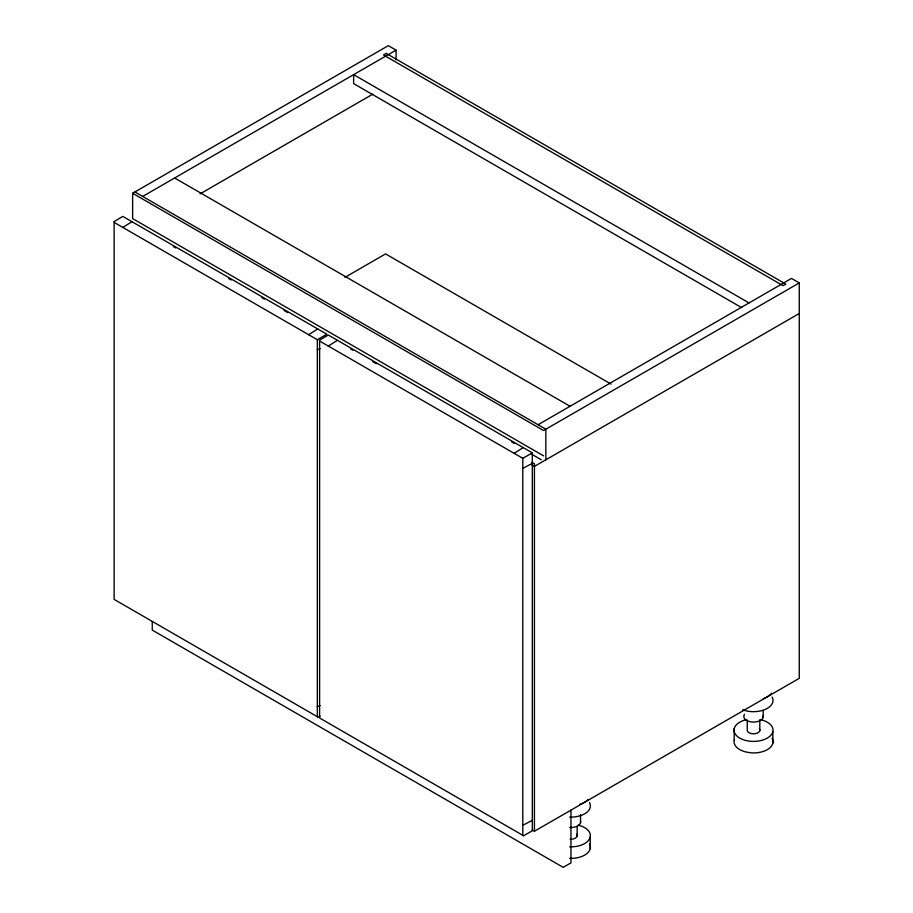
<?xml version="1.0" encoding="UTF-8"?>
<svg xmlns="http://www.w3.org/2000/svg" width="913" height="913" viewBox="0 0 913 913"><rect width="100%" height="100%" fill="white"/><g stroke="black" fill="none" stroke-linecap="round" stroke-linejoin="round"><path stroke-width="1.37" d="M319.242 340.401L328.281 335.037L532.325 452.837L532.325 830.807L523.183 835.988M532.313 463.393L522.795 468.358M532.313 820.331L522.795 825.306M543.566 455.838L132.625 218.584L132.625 193.271L388.322 45.65L396.082 50.135L396.082 59.859M142.679 196.443L396.082 50.135M200.095 193.864L372.709 94.21M344.954 277.369L385.583 253.905L611.014 384.053M317.758 328.954L308.651 334.706M317.69 339.499L326.854 334.215L122.81 216.404L113.771 221.768M320.109 348.652L317.325 349.736M538.088 424.728L791.503 278.419L799.263 282.904L799.263 678.336L534.436 831.229L532.222 829.951M799.263 282.904L543.566 430.525L132.625 193.271M523.16 458.132L532.325 452.837M799.263 313.49L534.436 466.383L531.971 464.957M320.109 705.589L317.325 706.673M320.109 716.134L317.69 717.321M131.94 221.722L122.81 227.417M523.229 447.575L514.122 453.339M749.037 302.945L353.628 74.649L353.628 83.608L741.653 307.635M174.634 177.989L570.054 406.274M134.907 191.958L545.848 429.213L545.848 459.787M173.333 246.567L175.787 247.982M228.718 278.533L231.172 279.96M261.94 297.718L264.405 299.144M284.091 310.511L287.789 312.645M350.501 348.846L352.954 350.272M372.652 361.639L376.339 363.773M511.714 441.926L514.179 443.353M531.412 454.092L541.283 459.787M531.971 462.32L534.436 463.747L534.436 831.229M337.411 340.344L328.281 346.038M772.855 731.644L772.855 743.148M763.188 710.519L763.188 717.196M759.81 719.672L759.81 730.64M747.245 720.072L747.245 729.658A6.334 3.652 0 0 0 754.343 733.778A6.334 3.652 0 0 0 759.388 728.757M734.2 728.642L734.2 740.146M590.209 837.095L590.209 848.599M580.554 814.636L580.554 822.647M577.164 826.493L577.164 836.08M570.967 810.139L570.967 862.865L563.207 867.35L152.266 630.096L152.266 621.548M760.951 719.741A19.481 11.253 0 0 1 769.008 736.974A19.481 11.253 0 0 1 738.092 737.019A19.481 11.253 0 0 1 746.035 719.764M772.124 697.064A19.481 11.253 0 0 1 765.208 709.435A19.481 11.253 0 0 1 742.714 709.789M772.09 738.297A19.424 11.218 0 0 1 751.034 752.837L746.126 752.027A19.481 11.253 0 0 1 734.166 740.146M763.188 715.724A9.746 5.626 0 0 1 752.232 722.023A9.746 5.626 0 0 1 744.54 714.286M771.519 693.252A19.481 11.253 0 0 1 763.291 698.662M578.306 825.192A19.481 11.253 0 0 1 589.878 838.123A19.481 11.253 0 0 1 569.666 846.819M576.742 834.197A6.334 3.652 0 0 1 570.077 839.218M589.478 802.516A19.481 11.253 0 0 1 569.666 817.101M589.456 843.738A19.424 11.218 0 0 1 569.655 858.357M580.554 821.175A9.746 5.626 0 0 1 569.644 827.475M588.155 799.583A19.481 11.253 0 0 1 579.527 804.456M386.267 53.422L383.528 55.008L783.057 285.678L785.796 284.091L386.267 53.422M317.325 339.716L114.136 222.407L114.136 599.385L317.325 716.694L317.325 339.716M522.795 458.337L319.607 341.028L319.607 718.006L522.795 835.315L522.795 458.337"/></g></svg>
